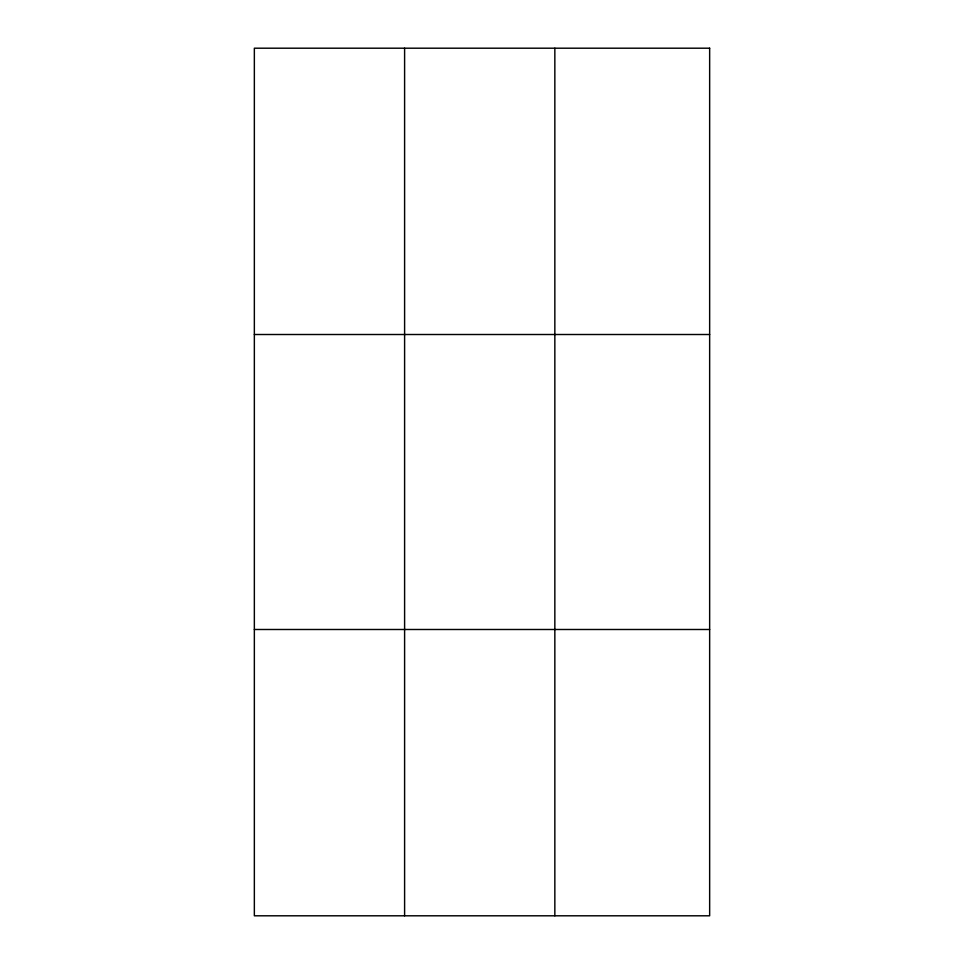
<?xml version="1.0" encoding="UTF-8"?>
<svg xmlns="http://www.w3.org/2000/svg" width="964" height="964" viewBox="0 0 964 964"><rect width="100%" height="100%" fill="white"/><g stroke="black" fill="none" stroke-linecap="round" stroke-linejoin="round"><path stroke-width="1.45" d="M404.603 48.2L404.603 915.8M554.842 48.2L554.842 915.8M254.351 334.508L709.649 334.508M254.351 629.492L709.649 629.492M709.649 48.2L709.649 915.8L254.351 915.8L254.351 48.2L709.649 48.2"/></g></svg>
